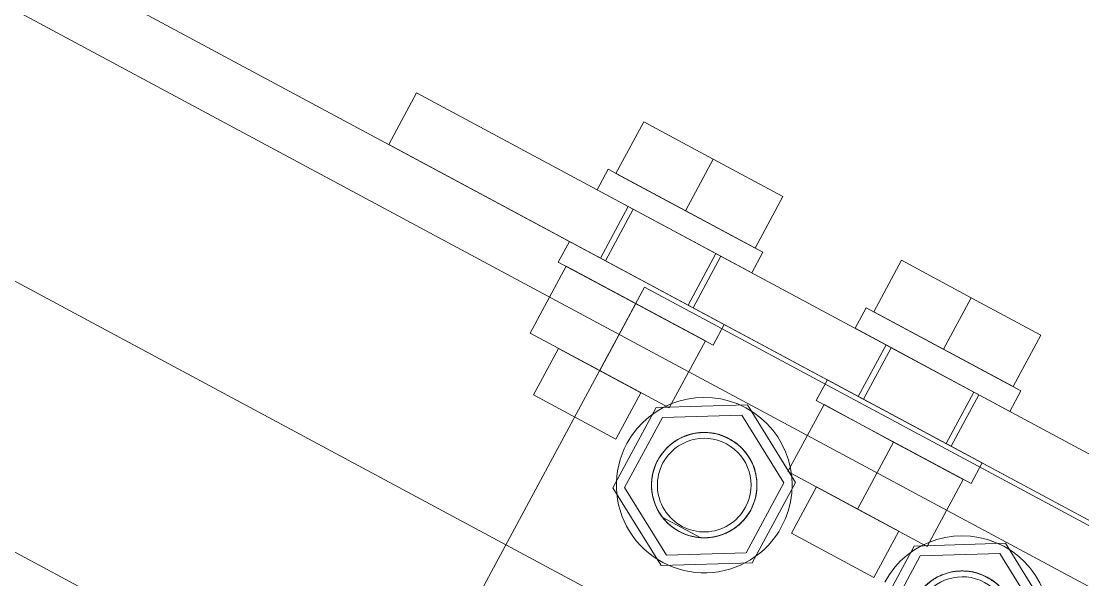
# Model space of a CAD drawing. Header units: millimetres. Extents: x -6949 to 305728, y -55091 to 76684.
# Drawn here: x 18179.4 to 18360.6, y 10146.2 to 10241.6 of the extents above; entities that cross this region are included whole.
import ezdxf

# ---------------------------------------------------------------- set-up
doc = ezdxf.new("R2010")
doc.units = ezdxf.units.MM
doc.layers.add('A-DETL', color=7, linetype='Continuous', lineweight=18, true_color=0x00a600)
doc.layers.add('S-BEAM', color=5, linetype='Continuous', lineweight=18)
doc.layers.add('S-FSTN', color=7, linetype='Continuous', lineweight=18)

msp = doc.modelspace()

# ---------------------------------------------------------------- linework, layer by layer
at = {"layer": 'A-DETL'}
msp.add_line((17466.4802, 10579.6785), (18750.0006, 9890.0003), dxfattribs=at)
at = {"layer": 'S-BEAM'}
for p, q in [((18374.2558, 10149.5697), (15760.7285, 11553.905)), ((18369.5225, 10140.7609), (15755.9952, 11545.0961)), ((15717.3715, 11473.2159), (18330.8988, 10068.8806)), ((18295.3805, 10153.361), (18288.819, 10156.8867))]:
    msp.add_line(p, q, dxfattribs=at)
for points, knots in [([(18288.0495, 10166.6025), (18288.6766, 10167.7403), (18289.861, 10169.1457), (18291.7296, 10170.3263), (18292.873, 10170.8033), (18293.7955, 10171.095), (18294.596, 10171.2543), (18295.2448, 10171.3199), (18295.9028, 10171.3442), (18296.7729, 10171.3188), (18297.6514, 10171.198), (18298.3372, 10171.0371), (18298.9963, 10170.8303), (18299.8402, 10170.477), (18300.8245, 10169.9334), (18301.6473, 10169.3584), (18302.3176, 10168.7525), (18302.8885, 10168.1183), (18303.3098, 10167.5596), (18303.612, 10167.1052), (18303.8894, 10166.6548), (18304.1885, 10166.0768), (18304.4765, 10165.3493), (18304.6974, 10164.6071), (18305.0208, 10163.1396), (18305.0235, 10160.8711), (18304.3893, 10159.0024), (18303.9072, 10158.0816)], [-1, -1, -1, -1, -0.86111111, -0.79166667, -0.75694444, -0.72222222, -0.6875, -0.67013889, -0.65277778, -0.61805556, -0.58333333, -0.56597222, -0.54861111, -0.51388889, -0.47916667, -0.44444444, -0.41666667, -0.38888889, -0.36111111, -0.34722222, -0.33333333, -0.30555556, -0.27777778, -0.25, -0.22222222, -0.11111111, 0, 0, 0, 0]), ([(18288.0495, 10166.6025), (18288.5512, 10167.5127), (18289.7595, 10169.0732), (18291.6541, 10170.3235), (18293.0568, 10170.8637), (18293.7977, 10171.0889), (18294.5635, 10171.2501), (18295.2107, 10171.3196), (18295.7394, 10171.3367), (18296.2851, 10171.3354), (18296.9838, 10171.2922), (18297.8267, 10171.1661), (18298.5029, 10170.9928), (18299.0318, 10170.8069), (18299.5693, 10170.5895), (18300.2369, 10170.2663), (18301.0051, 10169.8099), (18301.6984, 10169.3124), (18302.3177, 10168.7524), (18302.8884, 10168.1184), (18303.3098, 10167.5596), (18303.612, 10167.1052), (18303.8894, 10166.6548), (18304.1885, 10166.0768), (18304.4765, 10165.3492), (18304.6974, 10164.6072), (18304.9128, 10163.6284), (18305.023, 10162.3861), (18304.8642, 10160.4023), (18304.3893, 10159.0024), (18303.9072, 10158.0816)], [0, 0, 0, 0, 0.11111111, 0.22222222, 0.25, 0.27777778, 0.30555556, 0.33333333, 0.34722222, 0.36111111, 0.38888889, 0.41666667, 0.44444444, 0.45833333, 0.47222222, 0.5, 0.52777778, 0.55555556, 0.58333333, 0.61111111, 0.63888889, 0.65277778, 0.66666667, 0.69444444, 0.72222222, 0.75, 0.77777778, 0.83333333, 0.88888889, 1, 1, 1, 1]), ([(18288.0495, 10166.6025), (18288.556, 10167.5075), (18289.453, 10168.6695), (18290.9594, 10169.8673), (18291.9068, 10170.3902), (18292.5692, 10170.6734), (18293.0221, 10170.852), (18293.6072, 10171.0462), (18294.2173, 10171.1899), (18294.657, 10171.2573), (18294.9121, 10171.2857), (18295.1049, 10171.3013), (18295.3008, 10171.3131), (18295.5675, 10171.3263), (18296.0462, 10171.3394), (18296.7552, 10171.3221), (18297.6218, 10171.2191), (18298.2587, 10171.0644), (18298.679, 10170.9217), (18298.9664, 10170.816), (18299.4788, 10170.6058), (18300.2235, 10170.2428), (18300.9374, 10169.8221), (18301.3956, 10169.5108), (18301.6423, 10169.3294), (18301.9933, 10169.0576), (18302.4742, 10168.6113), (18303.0388, 10167.9446), (18303.445, 10167.3622), (18303.6984, 10166.9555), (18303.8346, 10166.7256), (18303.9329, 10166.5557), (18304.0264, 10166.3864), (18304.1434, 10166.158), (18304.3297, 10165.7543), (18304.5462, 10165.1669), (18304.7068, 10164.5724), (18304.8076, 10164.0965), (18304.9367, 10163.3883), (18305.0236, 10162.3097), (18304.8562, 10160.3924), (18304.3823, 10159.0033), (18303.9072, 10158.0816)], [0, 0, 0, 0, 0.11111111, 0.16666667, 0.22222222, 0.23611111, 0.25, 0.27777778, 0.30555556, 0.31944444, 0.32638889, 0.33333333, 0.34027778, 0.34722222, 0.36111111, 0.38888889, 0.41666667, 0.44444444, 0.45138889, 0.45833333, 0.47222222, 0.5, 0.52777778, 0.54166667, 0.54861111, 0.55555556, 0.58333333, 0.61111111, 0.63888889, 0.65277778, 0.65972222, 0.66666667, 0.67361111, 0.68055556, 0.69444444, 0.72222222, 0.75, 0.76388889, 0.77777778, 0.83333333, 0.88888889, 1, 1, 1, 1]), ([(18288.0495, 10166.6025), (18288.556, 10167.5075), (18289.453, 10168.6695), (18290.9594, 10169.8673), (18291.9068, 10170.3902), (18292.5692, 10170.6734), (18293.0221, 10170.852), (18293.6072, 10171.0462), (18294.2173, 10171.1899), (18294.657, 10171.2573), (18294.9121, 10171.2857), (18295.1049, 10171.3013), (18295.3008, 10171.3131), (18295.5675, 10171.3263), (18296.0462, 10171.3394), (18296.7552, 10171.3221), (18297.6218, 10171.2191), (18298.2587, 10171.0644), (18298.679, 10170.9217), (18298.9664, 10170.816), (18299.4788, 10170.6058), (18300.2235, 10170.2428), (18300.9374, 10169.8221), (18301.3956, 10169.5108), (18301.6423, 10169.3294), (18301.9933, 10169.0576), (18302.4742, 10168.6113), (18303.0388, 10167.9446), (18303.445, 10167.3622), (18303.6984, 10166.9555), (18303.8346, 10166.7256), (18303.9329, 10166.5557), (18304.0264, 10166.3864), (18304.1434, 10166.158), (18304.3297, 10165.7543), (18304.5462, 10165.1669), (18304.7068, 10164.5724), (18304.8076, 10164.0965), (18304.9367, 10163.3883), (18305.0236, 10162.3097), (18304.8562, 10160.3924), (18304.3823, 10159.0033), (18303.9072, 10158.0816)], [-1, -1, -1, -1, -0.88888889, -0.83333333, -0.77777778, -0.76388889, -0.75, -0.72222222, -0.69444444, -0.68055556, -0.67361111, -0.66666667, -0.65972222, -0.65277778, -0.63888889, -0.61111111, -0.58333333, -0.55555556, -0.54861111, -0.54166667, -0.52777778, -0.5, -0.47222222, -0.45833333, -0.45138889, -0.44444444, -0.41666667, -0.38888889, -0.36111111, -0.34722222, -0.34027778, -0.33333333, -0.32638889, -0.31944444, -0.30555556, -0.27777778, -0.25, -0.23611111, -0.22222222, -0.16666667, -0.11111111, 0, 0, 0, 0]), ([(18288.0495, 10166.6025), (18287.5759, 10165.734), (18286.9514, 10163.9092), (18286.9285, 10161.5344), (18287.2765, 10160.0135), (18287.6025, 10158.9839), (18288.1644, 10157.7696), (18289.1297, 10156.4382), (18290.1657, 10155.422), (18291.1654, 10154.7176), (18292.0886, 10154.2082), (18293.0427, 10153.8117), (18294.0151, 10153.5403), (18295.0475, 10153.3755), (18296.0779, 10153.3238), (18297.0661, 10153.3879), (18298.0675, 10153.5733), (18299.0355, 10153.8614), (18300.2226, 10154.3534), (18302.1613, 10155.6001), (18303.3281, 10156.9887), (18303.9072, 10158.0816)], [0, 0, 0, 0, 0.11111111, 0.22222222, 0.25, 0.27777778, 0.33333333, 0.38888889, 0.44444444, 0.47916667, 0.51388889, 0.54861111, 0.58333333, 0.61805556, 0.65277778, 0.6875, 0.72222222, 0.75694444, 0.79166667, 0.86111111, 1, 1, 1, 1]), ([(18288.0495, 10166.6025), (18287.4847, 10165.592), (18286.9819, 10163.9247), (18286.9554, 10161.6564), (18287.1793, 10160.3902), (18287.455, 10159.4099), (18287.8389, 10158.4508), (18288.3271, 10157.5676), (18288.9441, 10156.7052), (18289.6643, 10155.9019), (18290.4452, 10155.215), (18291.3317, 10154.6158), (18292.3021, 10154.1089), (18293.4827, 10153.6534), (18294.6634, 10153.4136), (18295.8039, 10153.3354), (18296.9, 10153.3554), (18297.9776, 10153.5423), (18299.0176, 10153.8646), (18299.9879, 10154.2494), (18301.1, 10154.8951), (18302.6453, 10156.1588), (18303.4822, 10157.2587), (18303.9072, 10158.0816)], [-1, -1, -1, -1, -0.86111111, -0.79166667, -0.75694444, -0.72222222, -0.6875, -0.65277778, -0.61805556, -0.58333333, -0.54861111, -0.51388889, -0.47916667, -0.44444444, -0.38888889, -0.36111111, -0.33333333, -0.27777778, -0.25, -0.22222222, -0.16666667, -0.11111111, 0, 0, 0, 0]), ([(18288.0495, 10166.6025), (18287.5977, 10165.7941), (18287.1423, 10164.4891), (18286.9417, 10162.5011), (18287.0172, 10161.216), (18287.2324, 10160.194), (18287.5384, 10159.1484), (18287.978, 10158.1464), (18288.5666, 10157.2216), (18289.2615, 10156.3143), (18290.1135, 10155.4628), (18291.1452, 10154.7303), (18292.1036, 10154.2012), (18293.0928, 10153.7931), (18294.0969, 10153.5215), (18295.1647, 10153.3648), (18296.2246, 10153.3268), (18297.2304, 10153.4076), (18298.2415, 10153.6172), (18299.2104, 10153.9287), (18300.389, 10154.4408), (18302.2634, 10155.7137), (18303.3759, 10157.053), (18303.9072, 10158.0816)], [0, 0, 0, 0, 0.11111111, 0.16666667, 0.22222222, 0.25, 0.27777778, 0.33333333, 0.36111111, 0.38888889, 0.44444444, 0.47916667, 0.51388889, 0.54861111, 0.58333333, 0.61805556, 0.65277778, 0.6875, 0.72222222, 0.75694444, 0.79166667, 0.86111111, 1, 1, 1, 1]), ([(18288.819, 10156.8867), (18288.3733, 10157.4791), (18287.6462, 10158.7162), (18287.0814, 10160.6017), (18286.9585, 10162.0751), (18286.9964, 10163.0887), (18287.191, 10164.5952), (18287.5868, 10165.7502), (18288.0495, 10166.6025)], [0, 0, 0, 0, 0.2, 0.4, 0.55, 0.625, 0.7, 1, 1, 1, 1]), ([(18295.3805, 10153.361), (18296.4904, 10153.2939), (18298.0997, 10153.484), (18300.0622, 10154.2696), (18301.5278, 10155.1794), (18302.8744, 10156.4492), (18303.6036, 10157.5108), (18303.9072, 10158.0816)], [-1, -1, -1, -1, -0.7, -0.55, -0.4, -0.2, 0, 0, 0, 0]), ([(18332.0938, 10142.9361), (18332.7209, 10144.0738), (18333.9053, 10145.4792), (18335.7739, 10146.6598), (18336.9173, 10147.1369), (18337.8398, 10147.4285), (18338.6402, 10147.5878), (18339.2891, 10147.6535), (18339.9471, 10147.6778), (18340.8172, 10147.6523), (18341.6957, 10147.5316), (18342.3815, 10147.3706), (18343.0406, 10147.1639), (18343.8845, 10146.8105), (18344.8688, 10146.2669), (18345.6916, 10145.692), (18346.3619, 10145.0861), (18346.9327, 10144.4519), (18347.3541, 10143.8932), (18347.6563, 10143.4387), (18347.9337, 10142.9884), (18348.2328, 10142.4103), (18348.5208, 10141.6828), (18348.7417, 10140.9407), (18349.0651, 10139.4731), (18349.0678, 10137.2046), (18348.4335, 10135.3359), (18347.9515, 10134.4152)], [-1, -1, -1, -1, -0.86111111, -0.79166667, -0.75694444, -0.72222222, -0.6875, -0.67013889, -0.65277778, -0.61805556, -0.58333333, -0.56597222, -0.54861111, -0.51388889, -0.47916667, -0.44444444, -0.41666667, -0.38888889, -0.36111111, -0.34722222, -0.33333333, -0.30555556, -0.27777778, -0.25, -0.22222222, -0.11111111, 0, 0, 0, 0]), ([(18332.0938, 10142.9361), (18332.5954, 10143.8463), (18333.8038, 10145.4067), (18335.6984, 10146.657), (18337.1011, 10147.1972), (18337.842, 10147.4225), (18338.6078, 10147.5836), (18339.2549, 10147.6531), (18339.7836, 10147.6703), (18340.3294, 10147.6689), (18341.028, 10147.6257), (18341.8709, 10147.4996), (18342.5472, 10147.3263), (18343.0761, 10147.1404), (18343.6136, 10146.9231), (18344.2812, 10146.5998), (18345.0493, 10146.1434), (18345.7426, 10145.6459), (18346.362, 10145.0859), (18346.9327, 10144.4519), (18347.3541, 10143.8932), (18347.6563, 10143.4387), (18347.9337, 10142.9884), (18348.2328, 10142.4103), (18348.5208, 10141.6828), (18348.7417, 10140.9407), (18348.9571, 10139.962), (18349.0673, 10138.7196), (18348.9085, 10136.7358), (18348.4335, 10135.3359), (18347.9515, 10134.4152)], [0, 0, 0, 0, 0.11111111, 0.22222222, 0.25, 0.27777778, 0.30555556, 0.33333333, 0.34722222, 0.36111111, 0.38888889, 0.41666667, 0.44444444, 0.45833333, 0.47222222, 0.5, 0.52777778, 0.55555556, 0.58333333, 0.61111111, 0.63888889, 0.65277778, 0.66666667, 0.69444444, 0.72222222, 0.75, 0.77777778, 0.83333333, 0.88888889, 1, 1, 1, 1]), ([(18332.0938, 10142.9361), (18332.6002, 10143.8411), (18333.4973, 10145.0031), (18335.0036, 10146.2008), (18335.9511, 10146.7237), (18336.6134, 10147.0069), (18337.0663, 10147.1855), (18337.6515, 10147.3797), (18338.2616, 10147.5234), (18338.7013, 10147.5908), (18338.9564, 10147.6193), (18339.1492, 10147.6348), (18339.3451, 10147.6466), (18339.6118, 10147.6598), (18340.0904, 10147.6729), (18340.7995, 10147.6556), (18341.666, 10147.5527), (18342.303, 10147.3979), (18342.7233, 10147.2552), (18343.0107, 10147.1496), (18343.523, 10146.9393), (18344.2678, 10146.5764), (18344.9816, 10146.1557), (18345.4398, 10145.8444), (18345.6866, 10145.663), (18346.0376, 10145.3911), (18346.5185, 10144.9449), (18347.0831, 10144.2781), (18347.4892, 10143.6957), (18347.7427, 10143.289), (18347.8789, 10143.0592), (18347.9772, 10142.8893), (18348.0706, 10142.7199), (18348.1876, 10142.4916), (18348.3739, 10142.0879), (18348.5905, 10141.5004), (18348.7511, 10140.9059), (18348.8519, 10140.4301), (18348.981, 10139.7218), (18349.0678, 10138.6432), (18348.9005, 10136.726), (18348.4266, 10135.3369), (18347.9515, 10134.4152)], [0, 0, 0, 0, 0.11111111, 0.16666667, 0.22222222, 0.23611111, 0.25, 0.27777778, 0.30555556, 0.31944444, 0.32638889, 0.33333333, 0.34027778, 0.34722222, 0.36111111, 0.38888889, 0.41666667, 0.44444444, 0.45138889, 0.45833333, 0.47222222, 0.5, 0.52777778, 0.54166667, 0.54861111, 0.55555556, 0.58333333, 0.61111111, 0.63888889, 0.65277778, 0.65972222, 0.66666667, 0.67361111, 0.68055556, 0.69444444, 0.72222222, 0.75, 0.76388889, 0.77777778, 0.83333333, 0.88888889, 1, 1, 1, 1]), ([(18332.0938, 10142.9361), (18332.6002, 10143.8411), (18333.4973, 10145.0031), (18335.0036, 10146.2008), (18335.9511, 10146.7237), (18336.6134, 10147.0069), (18337.0663, 10147.1855), (18337.6515, 10147.3797), (18338.2616, 10147.5234), (18338.7013, 10147.5908), (18338.9564, 10147.6193), (18339.1492, 10147.6348), (18339.3451, 10147.6466), (18339.6118, 10147.6598), (18340.0904, 10147.6729), (18340.7995, 10147.6556), (18341.666, 10147.5527), (18342.303, 10147.3979), (18342.7233, 10147.2552), (18343.0107, 10147.1496), (18343.523, 10146.9393), (18344.2678, 10146.5764), (18344.9816, 10146.1557), (18345.4398, 10145.8444), (18345.6866, 10145.663), (18346.0376, 10145.3911), (18346.5185, 10144.9449), (18347.0831, 10144.2781), (18347.4892, 10143.6957), (18347.7427, 10143.289), (18347.8789, 10143.0592), (18347.9772, 10142.8893), (18348.0706, 10142.7199), (18348.1876, 10142.4916), (18348.3739, 10142.0879), (18348.5905, 10141.5004), (18348.7511, 10140.9059), (18348.8519, 10140.4301), (18348.981, 10139.7218), (18349.0678, 10138.6432), (18348.9005, 10136.726), (18348.4266, 10135.3369), (18347.9515, 10134.4152)], [-1, -1, -1, -1, -0.88888889, -0.83333333, -0.77777778, -0.76388889, -0.75, -0.72222222, -0.69444444, -0.68055556, -0.67361111, -0.66666667, -0.65972222, -0.65277778, -0.63888889, -0.61111111, -0.58333333, -0.55555556, -0.54861111, -0.54166667, -0.52777778, -0.5, -0.47222222, -0.45833333, -0.45138889, -0.44444444, -0.41666667, -0.38888889, -0.36111111, -0.34722222, -0.34027778, -0.33333333, -0.32638889, -0.31944444, -0.30555556, -0.27777778, -0.25, -0.23611111, -0.22222222, -0.16666667, -0.11111111, 0, 0, 0, 0])]:
    msp.add_open_spline(points, degree=3, knots=knots, dxfattribs=at)
at = {"layer": 'S-FSTN'}
for p, q in [((18242.1238, 10220.5686), (18246.8571, 10229.3775)), ((18246.8571, 10229.3775), (18528.7405, 10077.9121)), ((18285.6349, 10224.434), (18280.9016, 10215.6251)), ((18285.6349, 10224.434), (18280.9016, 10215.6251)), ((18285.6349, 10224.434), (18297.528, 10218.0434)), ((18285.6349, 10224.434), (18297.528, 10218.0434)), ((18524.0072, 10069.1033), (18242.1238, 10220.5686)), ((18297.528, 10218.0434), (18292.7947, 10209.2346)), ((18297.528, 10218.0434), (18292.7947, 10209.2346)), ((18297.528, 10218.0434), (18292.7947, 10209.2346)), ((18297.528, 10218.0434), (18292.7947, 10209.2346)), ((18297.528, 10218.0434), (18309.4211, 10211.6528)), ((18297.528, 10218.0434), (18309.4211, 10211.6528)), ((18279.5814, 10216.3345), (18277.6881, 10212.8109)), ((18279.5814, 10216.3345), (18277.6881, 10212.8109)), ((18279.5814, 10216.3345), (18306.008, 10202.1346)), ((18306.008, 10202.1346), (18279.5814, 10216.3345)), ((18279.5814, 10216.3345), (18306.008, 10202.1346)), ((18306.008, 10202.1346), (18279.5814, 10216.3345)), ((18292.7947, 10209.2346), (18280.9016, 10215.6251)), ((18292.7947, 10209.2346), (18280.9016, 10215.6251)), ((18277.6881, 10212.8109), (18304.1147, 10198.6111)), ((18304.1147, 10198.6111), (18277.6881, 10212.8109)), ((18277.6881, 10212.8109), (18304.1147, 10198.6111)), ((18304.1147, 10198.6111), (18277.6881, 10212.8109)), ((18309.4211, 10211.6528), (18304.6878, 10202.844)), ((18309.4211, 10211.6528), (18304.6878, 10202.844)), ((18282.9725, 10209.9714), (18278.2392, 10201.1626)), ((18282.9725, 10209.9714), (18278.2392, 10201.1626)), ((18283.8543, 10209.4976), (18279.121, 10200.6888)), ((18283.8543, 10209.4976), (18279.121, 10200.6888)), ((18282.9725, 10209.9714), (18298.8302, 10201.4506)), ((18282.9725, 10209.9714), (18298.8302, 10201.4506)), ((18282.9725, 10209.9714), (18298.8302, 10201.4506)), ((18282.9725, 10209.9714), (18298.8302, 10201.4506)), ((18283.8543, 10209.4976), (18297.9485, 10201.9244)), ((18297.9485, 10201.9244), (18283.8543, 10209.4976)), ((18283.8543, 10209.4976), (18297.9485, 10201.9244)), ((18297.9485, 10201.9244), (18283.8543, 10209.4976)), ((18304.6878, 10202.844), (18292.7947, 10209.2346)), ((18304.6878, 10202.844), (18292.7947, 10209.2346)), ((18272.9548, 10204.0021), (18271.0615, 10200.4785)), ((18272.9548, 10204.0021), (18271.0615, 10200.4785)), ((18272.9548, 10204.0021), (18299.3814, 10189.8022)), ((18299.3814, 10189.8022), (18272.9548, 10204.0021)), ((18272.9548, 10204.0021), (18299.3814, 10189.8022)), ((18299.3814, 10189.8022), (18272.9548, 10204.0021)), ((18278.2392, 10201.1626), (18294.0969, 10192.6417)), ((18278.2392, 10201.1626), (18294.0969, 10192.6417)), ((18278.2392, 10201.1626), (18294.0969, 10192.6417)), ((18278.2392, 10201.1626), (18294.0969, 10192.6417)), ((18293.2152, 10193.1155), (18297.9485, 10201.9244)), ((18293.2152, 10193.1155), (18297.9485, 10201.9244)), ((18294.0969, 10192.6417), (18298.8302, 10201.4506)), ((18294.0969, 10192.6417), (18298.8302, 10201.4506)), ((18304.1147, 10198.6111), (18306.008, 10202.1346)), ((18304.1147, 10198.6111), (18306.008, 10202.1346)), ((18272.3816, 10199.7692), (18266.2284, 10188.3177)), ((18272.3816, 10199.7692), (18266.2284, 10188.3177)), ((18271.0615, 10200.4785), (18297.4881, 10186.2787)), ((18297.4881, 10186.2787), (18271.0615, 10200.4785)), ((18271.0615, 10200.4785), (18297.4881, 10186.2787)), ((18297.4881, 10186.2787), (18271.0615, 10200.4785)), ((18272.3816, 10199.7692), (18284.2748, 10193.3786)), ((18272.3816, 10199.7692), (18284.2748, 10193.3786)), ((18279.121, 10200.6888), (18293.2152, 10193.1155)), ((18293.2152, 10193.1155), (18279.121, 10200.6888)), ((18279.121, 10200.6888), (18293.2152, 10193.1155)), ((18293.2152, 10193.1155), (18279.121, 10200.6888)), ((18329.6791, 10200.7675), (18324.9458, 10191.9587)), ((18329.6791, 10200.7675), (18324.9458, 10191.9587)), ((18329.6791, 10200.7675), (18341.5723, 10194.3769)), ((18329.6791, 10200.7675), (18341.5723, 10194.3769)), ((18285.7894, 10196.1974), (18238.4565, 10108.1089)), ((18285.7894, 10196.1974), (18238.4565, 10108.1089)), ((18479.5843, 10092.065), (18285.7894, 10196.1974)), ((18479.5843, 10092.065), (18285.7894, 10196.1974)), ((18341.5723, 10194.3769), (18336.839, 10185.5681)), ((18341.5723, 10194.3769), (18336.839, 10185.5681)), ((18341.5723, 10194.3769), (18336.839, 10185.5681)), ((18341.5723, 10194.3769), (18336.839, 10185.5681)), ((18341.5723, 10194.3769), (18353.4654, 10187.9864)), ((18341.5723, 10194.3769), (18353.4654, 10187.9864)), ((18284.2748, 10193.3786), (18278.1215, 10181.9271)), ((18284.2748, 10193.3786), (18278.1215, 10181.9271)), ((18284.2748, 10193.3786), (18278.1215, 10181.9271)), ((18284.2748, 10193.3786), (18278.1215, 10181.9271)), ((18284.2748, 10193.3786), (18296.1679, 10186.988)), ((18284.2748, 10193.3786), (18296.1679, 10186.988)), ((18323.6257, 10192.668), (18321.7324, 10189.1445)), ((18323.6257, 10192.668), (18321.7324, 10189.1445)), ((18323.6257, 10192.668), (18350.0523, 10178.4682)), ((18350.0523, 10178.4682), (18323.6257, 10192.668)), ((18323.6257, 10192.668), (18350.0523, 10178.4682)), ((18350.0523, 10178.4682), (18323.6257, 10192.668)), ((18336.839, 10185.5681), (18324.9458, 10191.9587)), ((18336.839, 10185.5681), (18324.9458, 10191.9587)), ((18297.4881, 10186.2787), (18299.3814, 10189.8022)), ((18297.4881, 10186.2787), (18299.3814, 10189.8022)), ((18321.7324, 10189.1445), (18348.1589, 10174.9446)), ((18348.1589, 10174.9446), (18321.7324, 10189.1445)), ((18321.7324, 10189.1445), (18348.1589, 10174.9446)), ((18348.1589, 10174.9446), (18321.7324, 10189.1445)), ((18278.1215, 10181.9271), (18266.2284, 10188.3177)), ((18278.1215, 10181.9271), (18266.2284, 10188.3177)), ((18296.1679, 10186.988), (18290.0146, 10175.5365)), ((18296.1679, 10186.988), (18290.0146, 10175.5365)), ((18353.4654, 10187.9864), (18348.7321, 10179.1775)), ((18353.4654, 10187.9864), (18348.7321, 10179.1775)), ((18271.0744, 10185.7137), (18266.8144, 10177.7858)), ((18271.0744, 10185.7137), (18266.8144, 10177.7858)), ((18271.0744, 10185.7137), (18285.1686, 10178.1405)), ((18285.1686, 10178.1405), (18271.0744, 10185.7137)), ((18271.0744, 10185.7137), (18285.1686, 10178.1405)), ((18285.1686, 10178.1405), (18271.0744, 10185.7137)), ((18327.0168, 10186.305), (18322.2835, 10177.4961)), ((18327.0168, 10186.305), (18322.2835, 10177.4961)), ((18327.8986, 10185.8312), (18323.1653, 10177.0223)), ((18327.8986, 10185.8312), (18323.1653, 10177.0223)), ((18327.0168, 10186.305), (18342.8745, 10177.7841)), ((18327.0168, 10186.305), (18342.8745, 10177.7841)), ((18327.0168, 10186.305), (18342.8745, 10177.7841)), ((18327.0168, 10186.305), (18342.8745, 10177.7841)), ((18327.8986, 10185.8312), (18341.9927, 10178.2579)), ((18341.9927, 10178.2579), (18327.8986, 10185.8312)), ((18327.8986, 10185.8312), (18341.9927, 10178.2579)), ((18341.9927, 10178.2579), (18327.8986, 10185.8312)), ((18348.7321, 10179.1775), (18336.839, 10185.5681)), ((18348.7321, 10179.1775), (18336.839, 10185.5681)), ((18290.0146, 10175.5365), (18278.1215, 10181.9271)), ((18290.0146, 10175.5365), (18278.1215, 10181.9271)), ((18316.9991, 10180.3356), (18315.1058, 10176.8121)), ((18316.9991, 10180.3356), (18315.1058, 10176.8121)), ((18316.9991, 10180.3356), (18343.4257, 10166.1358)), ((18343.4257, 10166.1358), (18316.9991, 10180.3356)), ((18316.9991, 10180.3356), (18343.4257, 10166.1358)), ((18343.4257, 10166.1358), (18316.9991, 10180.3356)), ((18266.8144, 10177.7858), (18280.9086, 10170.2125)), ((18280.9086, 10170.2125), (18266.8144, 10177.7858)), ((18266.8144, 10177.7858), (18280.9086, 10170.2125)), ((18280.9086, 10170.2125), (18266.8144, 10177.7858)), ((18280.9086, 10170.2125), (18285.1686, 10178.1405)), ((18280.9086, 10170.2125), (18285.1686, 10178.1405)), ((18337.2595, 10169.4491), (18341.9927, 10178.2579)), ((18337.2595, 10169.4491), (18341.9927, 10178.2579)), ((18338.1412, 10168.9753), (18342.8745, 10177.7841)), ((18338.1412, 10168.9753), (18342.8745, 10177.7841)), ((18348.1589, 10174.9446), (18350.0523, 10178.4682)), ((18348.1589, 10174.9446), (18350.0523, 10178.4682)), ((18303.3575, 10176.0751), (18287.7748, 10175.5992)), ((18311.5611, 10162.818), (18303.3575, 10176.0751)), ((18316.4259, 10176.1027), (18310.2726, 10164.6512)), ((18316.4259, 10176.1027), (18310.2726, 10164.6512)), ((18315.1058, 10176.8121), (18341.5323, 10162.6122)), ((18341.5323, 10162.6122), (18315.1058, 10176.8121)), ((18315.1058, 10176.8121), (18341.5323, 10162.6122)), ((18341.5323, 10162.6122), (18315.1058, 10176.8121)), ((18316.4259, 10176.1027), (18328.3191, 10169.7122)), ((18316.4259, 10176.1027), (18328.3191, 10169.7122)), ((18322.2835, 10177.4961), (18338.1412, 10168.9753)), ((18322.2835, 10177.4961), (18338.1412, 10168.9753)), ((18322.2835, 10177.4961), (18338.1412, 10168.9753)), ((18322.2835, 10177.4961), (18338.1412, 10168.9753)), ((18323.1653, 10177.0223), (18337.2595, 10169.4491)), ((18337.2595, 10169.4491), (18323.1653, 10177.0223)), ((18323.1653, 10177.0223), (18337.2595, 10169.4491)), ((18337.2595, 10169.4491), (18323.1653, 10177.0223)), ((18287.7748, 10175.5992), (18280.3956, 10161.8661)), ((18288.8219, 10173.9069), (18282.3847, 10161.9269)), ((18302.4156, 10174.3221), (18288.8219, 10173.9069)), ((18309.572, 10162.7573), (18302.4156, 10174.3221)), ((18328.3191, 10169.7122), (18322.1658, 10158.2606)), ((18328.3191, 10169.7122), (18322.1658, 10158.2606)), ((18328.3191, 10169.7122), (18322.1658, 10158.2606)), ((18328.3191, 10169.7122), (18322.1658, 10158.2606)), ((18328.3191, 10169.7122), (18340.2122, 10163.3216)), ((18328.3191, 10169.7122), (18340.2122, 10163.3216)), ((18341.5323, 10162.6122), (18343.4257, 10166.1358)), ((18341.5323, 10162.6122), (18343.4257, 10166.1358)), ((18322.1658, 10158.2606), (18310.2726, 10164.6512)), ((18322.1658, 10158.2606), (18310.2726, 10164.6512)), ((18340.2122, 10163.3216), (18334.0589, 10151.8701)), ((18340.2122, 10163.3216), (18334.0589, 10151.8701)), ((18280.3956, 10161.8661), (18288.5991, 10148.6091)), ((18282.3847, 10161.9269), (18289.5411, 10150.362)), ((18303.1347, 10150.7772), (18309.572, 10162.7573)), ((18304.1819, 10149.085), (18311.5611, 10162.818)), ((18315.1187, 10162.0473), (18310.8587, 10154.1193)), ((18315.1187, 10162.0473), (18310.8587, 10154.1193)), ((18315.1187, 10162.0473), (18329.2129, 10154.474)), ((18329.2129, 10154.474), (18315.1187, 10162.0473)), ((18315.1187, 10162.0473), (18329.2129, 10154.474)), ((18329.2129, 10154.474), (18315.1187, 10162.0473)), ((18334.0589, 10151.8701), (18322.1658, 10158.2606)), ((18334.0589, 10151.8701), (18322.1658, 10158.2606)), ((18310.8587, 10154.1193), (18324.9529, 10146.546)), ((18324.9529, 10146.546), (18310.8587, 10154.1193)), ((18310.8587, 10154.1193), (18324.9529, 10146.546)), ((18324.9529, 10146.546), (18310.8587, 10154.1193)), ((18324.9529, 10146.546), (18329.2129, 10154.474)), ((18324.9529, 10146.546), (18329.2129, 10154.474)), ((18347.4018, 10152.4086), (18331.8191, 10151.9327)), ((18355.6053, 10139.1515), (18347.4018, 10152.4086)), ((18289.5411, 10150.362), (18303.1347, 10150.7772)), ((18331.8191, 10151.9327), (18324.4399, 10138.1997)), ((18346.4599, 10150.6557), (18332.8662, 10150.2405)), ((18353.6163, 10139.0908), (18346.4599, 10150.6557)), ((18288.5991, 10148.6091), (18304.1819, 10149.085)), ((18332.8662, 10150.2405), (18326.429, 10138.2604))]:
    msp.add_line(p, q, dxfattribs=at)
for centre, radius, start, end in [((18295.9783, 10162.3421), 15, 331.749381, 151.749381), ((18295.9783, 10162.3421), 15, 331.749381, 151.749381), ((18295.9783, 10162.3421), 9.001, 331.749381, 151.749381), ((18295.9783, 10162.3421), 9.001, 331.749381, 151.749381), ((18295.9783, 10162.3421), 8, 331.749381, 151.749381), ((18295.9783, 10162.3421), 8, 331.749381, 151.749381), ((18295.9783, 10162.3421), 15, 151.749381, 331.749381), ((18295.9783, 10162.3421), 15, 151.749381, 331.749381), ((18295.9783, 10162.3421), 9.001, 151.749381, 331.749381), ((18295.9783, 10162.3421), 9.001, 151.749381, 331.749381), ((18295.9783, 10162.3421), 8, 151.749381, 331.749381), ((18295.9783, 10162.3421), 8, 151.749381, 331.749381), ((18340.0226, 10138.6756), 15, 331.749381, 151.749381), ((18340.0226, 10138.6756), 15, 331.749381, 151.749381), ((18340.0226, 10138.6756), 9.001, 331.749381, 151.749381), ((18340.0226, 10138.6756), 9.001, 331.749381, 151.749381), ((18340.0226, 10138.6756), 8, 331.749381, 151.749381), ((18340.0226, 10138.6756), 8, 331.749381, 151.749381)]:
    msp.add_arc(centre, radius, start, end, dxfattribs=at)

doc.saveas('drawing.dxf')
